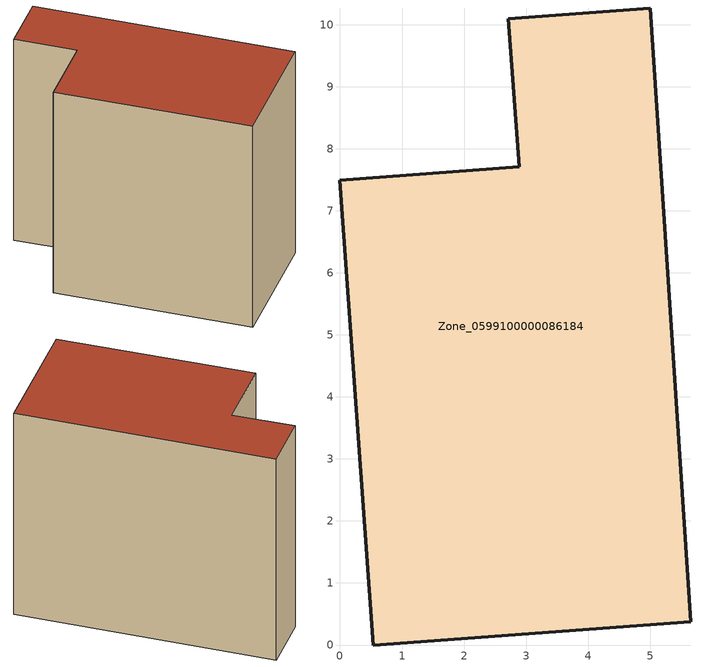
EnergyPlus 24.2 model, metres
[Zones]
Zone_0599100000086184
 floor ground (C_G): 5.65,0.38 0.54,0 0,7.49 2.89,7.71 2.71,10.1 5,10.27 z0
 wall outside (C_F): 0.54,0 5.65,0.38 5,10.27 2.71,10.1 2.89,7.71 0,7.49 0.54,0 z0:8.6
 roof outside (C_R): 0,7.49 0.54,0 5.65,0.38 5,10.27 2.71,10.1 2.89,7.71 z8.6
[BUILDING]
Pand.0599100000086184: North Axis=0; Terrain=City; Loads Convergence Tolerance Value=0.04; Temperature Convergence Tolerance Value=0.4; Solar Distribution=FullExterior; Maximum Number of Warmup Days=25; Minimum Number of Warmup Days=1
[Site:Location]
Rotterdam.The.Hague.AP_ZH_NLD Design_Conditions: Latitude=51.96; Longitude=4.45; Time Zone=1; Elevation=-4.5
[SITE:GROUNDTEMPERATURE:BUILDINGSURFACE]
18, 18, 18, 18, 18, 18, 18, 18, 18, 18, 18, 18
[MATERIAL] Thermal Absorptance=0.9; Solar Absorptance=0.7; Visible Absorptance=0.7
Name | Roughness | Thickness | Conductivity | Density | Specific Heat
G.TI.1946 | MediumSmooth | 0.15 | 1 | 540 | 1210
F.TI.1946 | Rough | 0.3 | 0.857143 | 1920 | 840
R.TI.1946 | MediumRough | 0.2 | 0.1 | 1500 | 1000
[CONSTRUCTION]
C_G: G.TI.1946
C_F: F.TI.1946
C_R: R.TI.1946
[ZONE]
Zone_0599100000086184: Type=1; Multiplier=1; Ceiling Height=Autocalculate; Volume=Autocalculate; Floor Area=autocalculate; Part of Total Floor Area=Yes
[ZONEINFILTRATION:DESIGNFLOWRATE]
Infil_Zone_0599100000086184: Zone or ZoneList or Space or SpaceList=Zone_0599100000086184; Schedule=AlwaysOn; Design Flow Rate Calculation Method=Flow/Area; Flow Rate per Floor Area=0.003; Constant Term Coefficient=1; Temperature Term Coefficient=0; Velocity Term Coefficient=0; Velocity Squared Term Coefficient=0
[HVACTEMPLATE:ZONE:IDEALLOADSAIRSYSTEM]
Zone_0599100000086184: Maximum Heating Supply Air Temperature=50; Minimum Cooling Supply Air Temperature=13; Maximum Heating Supply Air Humidity Ratio=0.0156; Minimum Cooling Supply Air Humidity Ratio=0.0077; Heating Limit=NoLimit; Cooling Limit=NoLimit; Dehumidification Control Type=ConstantSensibleHeatRatio; Cooling Sensible Heat Ratio=0.7; Dehumidification Setpoint=60; Humidification Control Type=None; Humidification Setpoint=30; Outdoor Air Method=None; Outdoor Air Flow Rate per Person=0.00944; Outdoor Air Flow Rate per Zone Floor Area=0; Outdoor Air Flow Rate per Zone=0; Demand Controlled Ventilation Type=None; Outdoor Air Economizer Type=NoEconomizer; Heat Recovery Type=None; Sensible Heat Recovery Effectiveness=0.7; Latent Heat Recovery Effectiveness=0.65
[ZONECONTROL:THERMOSTAT]
ThermostatControl_Zone_0599100000086184: Zone or ZoneList=Zone_0599100000086184; Control Type Schedule=DualSetpointControlType; Control 1=Thermostat_Zone_0599100000086184; Temperature Difference Between Cutout And Setpoint=0
[THERMOSTATSETPOINT:DUALSETPOINT]
Thermostat_Zone_0599100000086184: Heating Setpoint Temperature Schedule=HeatingSetpoint_Zone_0599100000086184; Cooling Setpoint Temperature Schedule=CoolingSetpoint_Zone_0599100000086184
[SCHEDULE:COMPACT]
HeatingSetpoint_Zone_0599100000086184: Through: 12/31, For: AllDays, Until: 24:00, 21
CoolingSetpoint_Zone_0599100000086184: Through: 12/31, For: AllDays, Until: 24:00, 24
DualSetpointControlType: Through: 12/31, For: AllDays, Until: 24:00, 4
AlwaysOn: Through: 12/31, For: AllDays, Until: 24:00, 1
